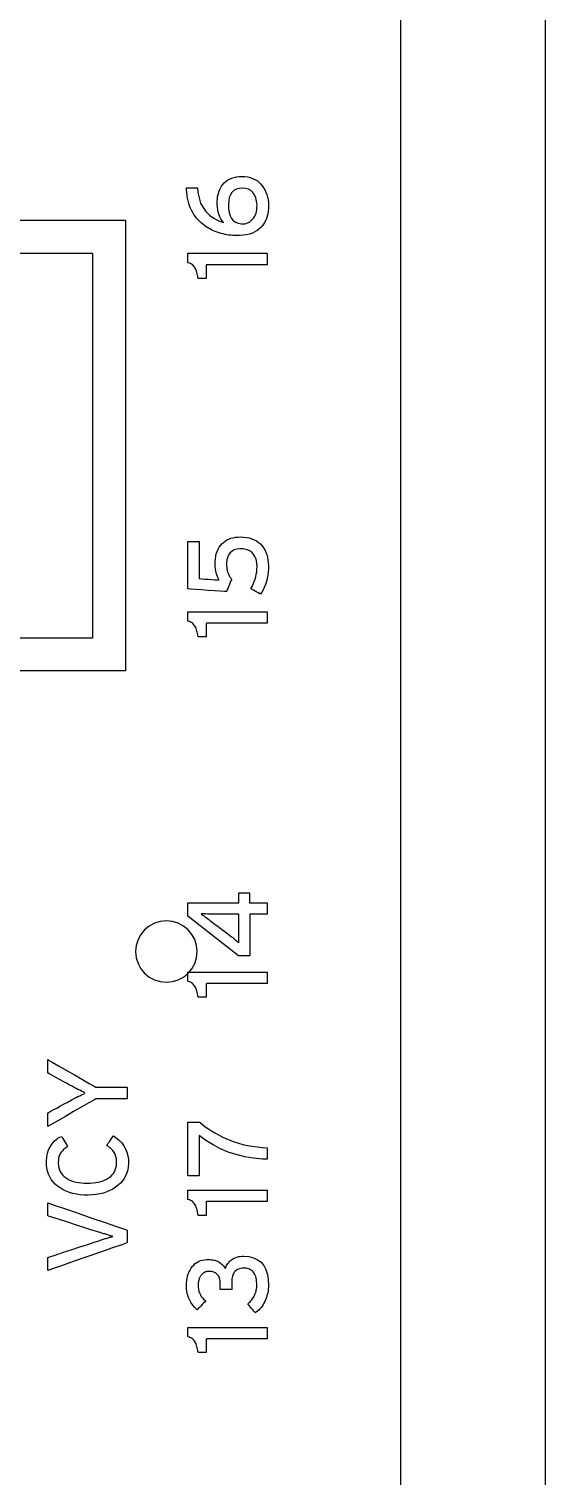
# Model space of a CAD drawing. Extents: x 1 to 47.7, y 0.2 to 35.
# Drawn here: x 37.857 to 38.487, y 9.108 to 10.874 of the extents above; entities that cross this region are included whole.
import ezdxf

# ---------------------------------------------------------------- set-up
doc = ezdxf.new("R2010")
doc.units = 0
doc.header["$MEASUREMENT"] = 0
for name, color, linetype in [('1_1__SCREW_TERMINAL_BLOCK_', 7, 'CONTINUOUS'), ('1_2__CONNECTORIZED_RELAY__', 7, 'CONTINUOUS'), ('7_0_____DWG', 7, 'CONTINUOUS')]:
    doc.layers.add(name, color=color, linetype=linetype)

msp = doc.modelspace()

# ---------------------------------------------------------------- linework, layer by layer
at = {"layer": '1_1__SCREW_TERMINAL_BLOCK_'}
for points in [[(38.117, 10.6936), (38.1206, 10.6934), (38.1239, 10.693), (38.127, 10.6923), (38.13, 10.6913), (38.1327, 10.69), (38.1353, 10.6885), (38.1376, 10.6867), (38.1397, 10.6846), (38.1417, 10.6823), (38.1434, 10.6798), (38.1449, 10.6772), (38.1462, 10.6744), (38.1473, 10.6715), (38.1481, 10.6684), (38.1488, 10.6651), (38.1492, 10.6617), (38.1494, 10.6582), (38.1494, 10.6547), (38.1491, 10.6514), (38.1486, 10.6482), (38.1478, 10.6451), (38.1468, 10.6422), (38.1455, 10.6394), (38.1441, 10.6368), (38.1423, 10.6343), (38.1403, 10.6319), (38.1381, 10.6297), (38.1356, 10.6277), (38.1327, 10.626), (38.1296, 10.6246), (38.1262, 10.6234), (38.1225, 10.6225), (38.1185, 10.6219), (38.1141, 10.6215), (38.1101, 10.6214), (38.1078, 10.6215), (38.1056, 10.6216), (38.1033, 10.6218), (38.101, 10.6221), (38.0986, 10.6225), (38.0963, 10.6229), (38.0939, 10.6235), (38.0915, 10.6241), (38.0891, 10.6248), (38.0867, 10.6255), (38.0844, 10.6264), (38.0821, 10.6274), (38.0798, 10.6285), (38.0776, 10.6296), (38.0754, 10.6309), (38.0732, 10.6322), (38.0711, 10.6337), (38.069, 10.6353), (38.067, 10.637), (38.0651, 10.6389), (38.0633, 10.6408), (38.0615, 10.6429), (38.0599, 10.6451), (38.0583, 10.6474), (38.0568, 10.6498), (38.0554, 10.6523), (38.0541, 10.655), (38.053, 10.6578), (38.052, 10.6608), (38.0511, 10.6639), (38.0504, 10.6671), (38.0499, 10.6705), (38.0495, 10.6741), (38.0492, 10.6778), (38.0492, 10.6798), (38.0501, 10.6798), (38.0518, 10.6798), (38.0539, 10.6798), (38.0562, 10.6798), (38.0585, 10.6798), (38.0606, 10.6798), (38.0621, 10.6798), (38.0628, 10.6798), (38.0632, 10.6742), (38.0645, 10.6674), (38.0665, 10.6612), (38.0694, 10.6556), (38.0729, 10.6507), (38.0773, 10.6463), (38.0824, 10.6426), (38.0883, 10.6395), (38.0943, 10.6374), (38.0927, 10.6395), (38.0912, 10.6418), (38.0899, 10.6443), (38.0889, 10.647), (38.088, 10.6499), (38.0874, 10.653), (38.0869, 10.6563), (38.0867, 10.6598), (38.0867, 10.6632), (38.0869, 10.6662), (38.0872, 10.669), (38.0878, 10.6718), (38.0885, 10.6744), (38.0895, 10.6769), (38.0906, 10.6793), (38.092, 10.6816), (38.0935, 10.6837), (38.0952, 10.6857), (38.0972, 10.6875), (38.0994, 10.6891), (38.1018, 10.6904), (38.1044, 10.6915), (38.1073, 10.6924), (38.1103, 10.6931), (38.1135, 10.6935)], [(38.1173, 10.6794), (38.1134, 10.679), (38.11, 10.678), (38.1071, 10.6764), (38.1047, 10.6742), (38.1029, 10.6713), (38.1015, 10.6679), (38.1007, 10.6638), (38.1004, 10.659), (38.1005, 10.654), (38.1012, 10.6495), (38.1024, 10.6456), (38.104, 10.6424), (38.1062, 10.6398), (38.1089, 10.6379), (38.1121, 10.6366), (38.1159, 10.6359), (38.1185, 10.6358), (38.1203, 10.636), (38.1219, 10.6363), (38.1235, 10.6369), (38.125, 10.6375), (38.1264, 10.6384), (38.1278, 10.6394), (38.1291, 10.6405), (38.1304, 10.6419), (38.1315, 10.6433), (38.1325, 10.645), (38.1334, 10.6467), (38.1341, 10.6487), (38.1346, 10.6507), (38.135, 10.6529), (38.1352, 10.6553), (38.1353, 10.6584), (38.1348, 10.6633), (38.1339, 10.6675), (38.1324, 10.6711), (38.1304, 10.6741), (38.1279, 10.6764), (38.1249, 10.678), (38.1213, 10.6791)], [(38.1478, 10.5858), (38.145, 10.5858), (38.1374, 10.5858), (38.1265, 10.5858), (38.1139, 10.5858), (38.1008, 10.5858), (38.0889, 10.5858), (38.0795, 10.5858), (38.0741, 10.5858), (38.0733, 10.5857), (38.0733, 10.5844), (38.0733, 10.5823), (38.0733, 10.5797), (38.0733, 10.5767), (38.0733, 10.5739), (38.0733, 10.5715), (38.0733, 10.5698), (38.0733, 10.5691), (38.0729, 10.5691), (38.0719, 10.5691), (38.0704, 10.5691), (38.0687, 10.5691), (38.067, 10.5691), (38.0654, 10.5691), (38.0641, 10.5691), (38.0634, 10.5691), (38.0632, 10.57), (38.063, 10.5717), (38.0627, 10.5733), (38.0624, 10.5749), (38.062, 10.5764), (38.0616, 10.5779), (38.0611, 10.5793), (38.0605, 10.5806), (38.0598, 10.5819), (38.0591, 10.5831), (38.0583, 10.5841), (38.0574, 10.5851), (38.0564, 10.586), (38.0553, 10.5867), (38.0541, 10.5874), (38.0528, 10.5879), (38.0514, 10.5883), (38.0507, 10.5886), (38.0507, 10.5894), (38.0507, 10.5909), (38.0507, 10.5927), (38.0507, 10.5947), (38.0507, 10.5967), (38.0507, 10.5983), (38.0507, 10.5995), (38.0507, 10.5999), (38.0544, 10.5999), (38.0643, 10.5999), (38.0784, 10.5999), (38.095, 10.5999), (38.112, 10.5999), (38.1276, 10.5999), (38.1398, 10.5999), (38.1469, 10.5999), (38.1478, 10.5998), (38.1478, 10.5988), (38.1478, 10.597), (38.1478, 10.5947), (38.1478, 10.5922), (38.1478, 10.5898), (38.1478, 10.5878), (38.1478, 10.5864)], [(38.1148, 10.2537), (38.1187, 10.2536), (38.1224, 10.2532), (38.1258, 10.2525), (38.129, 10.2515), (38.1319, 10.2503), (38.1347, 10.2489), (38.1371, 10.2471), (38.1394, 10.2451), (38.1414, 10.2429), (38.1431, 10.2405), (38.1447, 10.2379), (38.146, 10.2351), (38.1471, 10.2322), (38.148, 10.229), (38.1487, 10.2258), (38.1491, 10.2223), (38.1494, 10.2187), (38.1494, 10.2148), (38.1491, 10.2108), (38.1487, 10.2069), (38.1479, 10.2031), (38.1469, 10.1993), (38.1457, 10.1956), (38.1442, 10.192), (38.1425, 10.1884), (38.1405, 10.185), (38.1396, 10.1839), (38.1387, 10.1844), (38.1371, 10.1853), (38.1352, 10.1864), (38.1332, 10.1875), (38.1312, 10.1887), (38.1295, 10.1896), (38.1283, 10.1903), (38.1278, 10.1906), (38.1292, 10.1932), (38.1306, 10.1962), (38.1318, 10.1992), (38.1329, 10.2021), (38.1338, 10.2052), (38.1344, 10.2082), (38.1349, 10.2112), (38.1352, 10.2143), (38.1353, 10.2176), (38.1349, 10.2223), (38.1341, 10.2264), (38.1327, 10.23), (38.1308, 10.233), (38.1285, 10.2354), (38.1256, 10.2373), (38.1222, 10.2385), (38.1184, 10.2392), (38.1142, 10.2393), (38.1106, 10.2388), (38.1075, 10.2379), (38.1048, 10.2364), (38.1026, 10.2345), (38.1008, 10.2321), (38.0995, 10.2293), (38.0986, 10.2259), (38.0982, 10.2221), (38.0981, 10.2196), (38.0982, 10.2183), (38.0983, 10.217), (38.0984, 10.2158), (38.0985, 10.2146), (38.0987, 10.2135), (38.099, 10.2123), (38.0992, 10.2113), (38.0995, 10.2102), (38.0999, 10.2093), (38.1004, 10.2083), (38.1008, 10.2073), (38.1013, 10.2064), (38.1018, 10.2055), (38.1024, 10.2046), (38.103, 10.2037), (38.1036, 10.2029), (38.1042, 10.2021), (38.104, 10.2015), (38.1034, 10.2001), (38.1026, 10.198), (38.1016, 10.1955), (38.1006, 10.193), (38.0996, 10.1906), (38.0988, 10.1886), (38.0983, 10.1874), (38.098, 10.187), (38.0956, 10.1872), (38.0905, 10.1875), (38.0836, 10.188), (38.0757, 10.1885), (38.0677, 10.1891), (38.0604, 10.1896), (38.0546, 10.19), (38.0512, 10.1902), (38.0507, 10.1907), (38.0507, 10.1944), (38.0507, 10.2012), (38.0507, 10.21), (38.0507, 10.2197), (38.0507, 10.2294), (38.0507, 10.238), (38.0507, 10.2445), (38.0507, 10.2479), (38.0509, 10.2481), (38.052, 10.2481), (38.0537, 10.2481), (38.0559, 10.2481), (38.0582, 10.2481), (38.0605, 10.2481), (38.0625, 10.2481), (38.0639, 10.2481), (38.0645, 10.2481), (38.0645, 10.2468), (38.0645, 10.2427), (38.0645, 10.2366), (38.0645, 10.2293), (38.0645, 10.2216), (38.0645, 10.2143), (38.0645, 10.2082), (38.0645, 10.2042), (38.0645, 10.2029), (38.0656, 10.2028), (38.0681, 10.2026), (38.0716, 10.2023), (38.0757, 10.202), (38.0799, 10.2017), (38.0837, 10.2014), (38.0868, 10.2012), (38.0888, 10.201), (38.0888, 10.2016), (38.0878, 10.2035), (38.0869, 10.2055), (38.0862, 10.2076), (38.0855, 10.2098), (38.085, 10.2122), (38.0846, 10.2147), (38.0843, 10.2173), (38.0842, 10.2201), (38.0842, 10.2234), (38.0845, 10.2268), (38.085, 10.2301), (38.0856, 10.2332), (38.0866, 10.236), (38.0877, 10.2387), (38.089, 10.2411), (38.0906, 10.2433), (38.0924, 10.2453), (38.0943, 10.2471), (38.0964, 10.2486), (38.0986, 10.25), (38.101, 10.2511), (38.1035, 10.2521), (38.1061, 10.2528), (38.1089, 10.2533), (38.1118, 10.2536)], [(38.1478, 10.1483), (38.145, 10.1483), (38.1374, 10.1483), (38.1265, 10.1483), (38.1139, 10.1483), (38.1008, 10.1483), (38.0889, 10.1483), (38.0795, 10.1483), (38.0741, 10.1483), (38.0733, 10.1481), (38.0733, 10.1469), (38.0733, 10.1448), (38.0733, 10.1421), (38.0733, 10.1392), (38.0733, 10.1364), (38.0733, 10.1339), (38.0733, 10.1322), (38.0733, 10.1316), (38.0729, 10.1316), (38.0719, 10.1316), (38.0704, 10.1316), (38.0687, 10.1316), (38.067, 10.1316), (38.0654, 10.1316), (38.0641, 10.1316), (38.0634, 10.1316), (38.0632, 10.1325), (38.063, 10.1342), (38.0627, 10.1358), (38.0624, 10.1374), (38.062, 10.1389), (38.0616, 10.1403), (38.0611, 10.1417), (38.0605, 10.1431), (38.0598, 10.1443), (38.0591, 10.1455), (38.0583, 10.1466), (38.0574, 10.1476), (38.0564, 10.1484), (38.0553, 10.1492), (38.0541, 10.1498), (38.0528, 10.1504), (38.0514, 10.1508), (38.0507, 10.1511), (38.0507, 10.1519), (38.0507, 10.1534), (38.0507, 10.1552), (38.0507, 10.1572), (38.0507, 10.1591), (38.0507, 10.1608), (38.0507, 10.162), (38.0507, 10.1624), (38.0544, 10.1624), (38.0643, 10.1624), (38.0784, 10.1624), (38.095, 10.1624), (38.112, 10.1624), (38.1276, 10.1624), (38.1398, 10.1624), (38.1469, 10.1624), (38.1478, 10.1622), (38.1478, 10.1612), (38.1478, 10.1594), (38.1478, 10.1572), (38.1478, 10.1547), (38.1478, 10.1523), (38.1478, 10.1503), (38.1478, 10.1488)], [(38.067, 9.7937), (38.0681, 9.7929), (38.0693, 9.7921), (38.0706, 9.7912), (38.0719, 9.7902), (38.0733, 9.7892), (38.0748, 9.7881), (38.0763, 9.787), (38.0779, 9.7858), (38.0789, 9.785), (38.0807, 9.7836), (38.0839, 9.7812), (38.0878, 9.7783), (38.092, 9.7751), (38.0961, 9.772), (38.0995, 9.7694), (38.1018, 9.7677), (38.1027, 9.767), (38.1042, 9.7658), (38.1057, 9.7647), (38.1071, 9.7636), (38.1084, 9.7625), (38.1096, 9.7615), (38.1108, 9.7605), (38.112, 9.7595), (38.113, 9.7585), (38.1133, 9.7594), (38.1133, 9.761), (38.1133, 9.7627), (38.1133, 9.7644), (38.1133, 9.7662), (38.1133, 9.7681), (38.1132, 9.77), (38.1132, 9.772), (38.1132, 9.7735), (38.1132, 9.7747), (38.1132, 9.777), (38.1132, 9.7802), (38.1132, 9.7836), (38.1132, 9.7871), (38.1132, 9.7901), (38.1132, 9.7923), (38.1132, 9.7933), (38.1124, 9.7933), (38.1097, 9.7933), (38.1056, 9.7933), (38.1008, 9.7933), (38.0958, 9.7933), (38.0911, 9.7933), (38.0874, 9.7933), (38.0852, 9.7933), (38.0838, 9.7934), (38.0814, 9.7934), (38.0791, 9.7934), (38.0769, 9.7935), (38.0747, 9.7935), (38.0727, 9.7936), (38.0707, 9.7936), (38.0688, 9.7937)], [(38.1478, 9.7086), (38.145, 9.7086), (38.1374, 9.7086), (38.1265, 9.7086), (38.1139, 9.7086), (38.1008, 9.7086), (38.0889, 9.7086), (38.0795, 9.7086), (38.0741, 9.7086), (38.0733, 9.7085), (38.0733, 9.7073), (38.0733, 9.7052), (38.0733, 9.7025), (38.0733, 9.6996), (38.0733, 9.6967), (38.0733, 9.6943), (38.0733, 9.6926), (38.0733, 9.6919), (38.0729, 9.6919), (38.0719, 9.6919), (38.0704, 9.6919), (38.0687, 9.6919), (38.067, 9.6919), (38.0654, 9.6919), (38.0641, 9.6919), (38.0634, 9.6919), (38.0632, 9.6928), (38.063, 9.6945), (38.0627, 9.6961), (38.0624, 9.6977), (38.062, 9.6992), (38.0616, 9.7007), (38.0611, 9.7021), (38.0605, 9.7034), (38.0598, 9.7047), (38.0591, 9.7059), (38.0583, 9.7069), (38.0574, 9.7079), (38.0564, 9.7088), (38.0553, 9.7095), (38.0541, 9.7102), (38.0528, 9.7107), (38.0514, 9.7111), (38.0507, 9.7114), (38.0507, 9.7123), (38.0507, 9.7137), (38.0507, 9.7155), (38.0507, 9.7175), (38.0507, 9.7195), (38.0507, 9.7211), (38.0507, 9.7223), (38.0507, 9.7227), (38.0544, 9.7227), (38.0643, 9.7227), (38.0784, 9.7227), (38.095, 9.7227), (38.112, 9.7227), (38.1276, 9.7227), (38.1398, 9.7227), (38.1469, 9.7227), (38.1478, 9.7226), (38.1478, 9.7216), (38.1478, 9.7198), (38.1478, 9.7175), (38.1478, 9.7151), (38.1478, 9.7127), (38.1478, 9.7106), (38.1478, 9.7092)], [(38.119, 9.376), (38.1254, 9.3754), (38.1311, 9.374), (38.136, 9.3717), (38.1402, 9.3685), (38.1435, 9.3645), (38.1461, 9.3596), (38.148, 9.3538), (38.1491, 9.3471), (38.1494, 9.3404), (38.1493, 9.3381), (38.1491, 9.3358), (38.1488, 9.3336), (38.1484, 9.3314), (38.1478, 9.3292), (38.1472, 9.327), (38.1465, 9.3249), (38.1457, 9.3228), (38.1448, 9.3207), (38.1438, 9.3187), (38.1427, 9.3168), (38.1415, 9.315), (38.1402, 9.3133), (38.1388, 9.3117), (38.1374, 9.3102), (38.1358, 9.3088), (38.1342, 9.3075), (38.1332, 9.3069), (38.1326, 9.3075), (38.1316, 9.3088), (38.1301, 9.3104), (38.1286, 9.3122), (38.127, 9.314), (38.1256, 9.3156), (38.1245, 9.3168), (38.1239, 9.3175), (38.1246, 9.3182), (38.1258, 9.3193), (38.1269, 9.3204), (38.1279, 9.3215), (38.1289, 9.3227), (38.1298, 9.3239), (38.1306, 9.3252), (38.1314, 9.3265), (38.1321, 9.3278), (38.1327, 9.3292), (38.1332, 9.3306), (38.1337, 9.332), (38.1341, 9.3334), (38.1344, 9.3348), (38.1347, 9.3363), (38.1349, 9.3377), (38.135, 9.3391), (38.135, 9.3405), (38.135, 9.3428), (38.1348, 9.3452), (38.1346, 9.3473), (38.1342, 9.3493), (38.1337, 9.3511), (38.1331, 9.3528), (38.1324, 9.3543), (38.1316, 9.3556), (38.1307, 9.3568), (38.1297, 9.3577), (38.1286, 9.3586), (38.1275, 9.3593), (38.1262, 9.36), (38.1249, 9.3605), (38.1235, 9.3609), (38.122, 9.3612), (38.1204, 9.3613), (38.1187, 9.3613), (38.1171, 9.3612), (38.1156, 9.361), (38.1141, 9.3607), (38.1128, 9.3603), (38.1115, 9.3597), (38.1104, 9.359), (38.1094, 9.3582), (38.1084, 9.3573), (38.1076, 9.3563), (38.1069, 9.3552), (38.1063, 9.354), (38.1057, 9.3527), (38.1053, 9.3514), (38.1049, 9.3499), (38.1047, 9.3484), (38.1045, 9.3469), (38.1044, 9.3452), (38.1044, 9.3442), (38.1044, 9.3436), (38.1044, 9.3426), (38.1044, 9.3413), (38.1044, 9.3399), (38.1044, 9.3384), (38.1044, 9.3371), (38.1044, 9.3361), (38.1044, 9.3355), (38.1042, 9.3354), (38.1032, 9.3354), (38.1015, 9.3354), (38.0993, 9.3354), (38.097, 9.3354), (38.0946, 9.3354), (38.0926, 9.3354), (38.0911, 9.3354), (38.0903, 9.3354), (38.0903, 9.3356), (38.0903, 9.3363), (38.0903, 9.3374), (38.0903, 9.3388), (38.0903, 9.3402), (38.0903, 9.3416), (38.0903, 9.3429), (38.0903, 9.3437), (38.0903, 9.3441), (38.0902, 9.3454), (38.0901, 9.3468), (38.0898, 9.3481), (38.0895, 9.3493), (38.0891, 9.3505), (38.0885, 9.3515), (38.0879, 9.3525), (38.0871, 9.3534), (38.0862, 9.3542), (38.0854, 9.3549), (38.0844, 9.3555), (38.0835, 9.356), (38.0825, 9.3565), (38.0814, 9.3568), (38.0803, 9.3571), (38.0791, 9.3573), (38.078, 9.3574), (38.0768, 9.3574), (38.0764, 9.3574), (38.0759, 9.3574), (38.0754, 9.3574), (38.0749, 9.3573), (38.0744, 9.3572), (38.0738, 9.3571), (38.0733, 9.357), (38.0728, 9.3569), (38.0722, 9.3567), (38.0717, 9.3565), (38.0712, 9.3562), (38.0707, 9.3559), (38.0702, 9.3556), (38.0697, 9.3553), (38.0693, 9.3549), (38.0688, 9.3545), (38.0684, 9.3541), (38.0679, 9.3536), (38.0674, 9.3531), (38.067, 9.3526), (38.0666, 9.352), (38.0662, 9.3514), (38.0658, 9.3508), (38.0655, 9.3502), (38.0651, 9.3495), (38.0648, 9.3487), (38.0645, 9.348), (38.0643, 9.3471), (38.0641, 9.3463), (38.0639, 9.3453), (38.0638, 9.3444), (38.0636, 9.3433), (38.0636, 9.3423), (38.0635, 9.3412), (38.0635, 9.34), (38.0636, 9.3379), (38.0639, 9.3356), (38.0644, 9.3333), (38.0651, 9.3311), (38.0661, 9.329), (38.0673, 9.3269), (38.0687, 9.325), (38.0704, 9.3231), (38.0723, 9.3213), (38.0723, 9.3208), (38.0714, 9.3199), (38.07, 9.3185), (38.0684, 9.3168), (38.0667, 9.3151), (38.065, 9.3134), (38.0636, 9.312), (38.0626, 9.311), (38.0623, 9.3106), (38.0595, 9.3133), (38.057, 9.3162), (38.0549, 9.3192), (38.0531, 9.3224), (38.0517, 9.3257), (38.0505, 9.3292), (38.0497, 9.3328), (38.0492, 9.3365), (38.0491, 9.3403), (38.0492, 9.3434), (38.0495, 9.3463), (38.05, 9.3491), (38.0506, 9.3517), (38.0514, 9.3543), (38.0524, 9.3567), (38.0535, 9.359), (38.0548, 9.3612), (38.0563, 9.3633), (38.058, 9.3652), (38.0598, 9.3669), (38.0618, 9.3683), (38.0639, 9.3695), (38.0662, 9.3705), (38.0686, 9.3712), (38.0712, 9.3717), (38.0739, 9.372), (38.0763, 9.372), (38.0782, 9.3719), (38.0799, 9.3717), (38.0816, 9.3715), (38.0832, 9.3712), (38.0846, 9.3707), (38.086, 9.3703), (38.0873, 9.3697), (38.0885, 9.3691), (38.0896, 9.3684), (38.0907, 9.3676), (38.0917, 9.3668), (38.0926, 9.3659), (38.0935, 9.365), (38.0944, 9.3641), (38.0952, 9.3631), (38.0959, 9.362), (38.0966, 9.361), (38.0971, 9.3617), (38.0976, 9.3632), (38.0982, 9.3646), (38.0989, 9.3659), (38.0998, 9.3672), (38.1007, 9.3684), (38.1017, 9.3695), (38.1029, 9.3705), (38.1041, 9.3715), (38.1054, 9.3724), (38.1067, 9.3732), (38.1082, 9.3739), (38.1098, 9.3745), (38.1114, 9.375), (38.1132, 9.3754), (38.115, 9.3757), (38.117, 9.3759)], [(38.1478, 9.275), (38.145, 9.275), (38.1374, 9.275), (38.1265, 9.275), (38.1139, 9.275), (38.1008, 9.275), (38.0889, 9.275), (38.0795, 9.275), (38.0741, 9.275), (38.0733, 9.2748), (38.0733, 9.2736), (38.0733, 9.2715), (38.0733, 9.2688), (38.0733, 9.2659), (38.0733, 9.263), (38.0733, 9.2606), (38.0733, 9.2589), (38.0733, 9.2583), (38.0729, 9.2583), (38.0719, 9.2583), (38.0704, 9.2583), (38.0687, 9.2583), (38.067, 9.2583), (38.0654, 9.2583), (38.0641, 9.2583), (38.0634, 9.2583), (38.0632, 9.2591), (38.063, 9.2608), (38.0627, 9.2625), (38.0624, 9.264), (38.062, 9.2655), (38.0616, 9.267), (38.0611, 9.2684), (38.0605, 9.2697), (38.0598, 9.271), (38.0591, 9.2722), (38.0583, 9.2733), (38.0574, 9.2742), (38.0564, 9.2751), (38.0553, 9.2759), (38.0541, 9.2765), (38.0528, 9.277), (38.0514, 9.2775), (38.0507, 9.2778), (38.0507, 9.2786), (38.0507, 9.28), (38.0507, 9.2819), (38.0507, 9.2839), (38.0507, 9.2858), (38.0507, 9.2875), (38.0507, 9.2886), (38.0507, 9.2891), (38.0544, 9.2891), (38.0643, 9.2891), (38.0784, 9.2891), (38.095, 9.2891), (38.112, 9.2891), (38.1276, 9.2891), (38.1398, 9.2891), (38.1469, 9.2891), (38.1478, 9.2889), (38.1478, 9.2879), (38.1478, 9.2861), (38.1478, 9.2839), (38.1478, 9.2814), (38.1478, 9.279), (38.1478, 9.2769), (38.1478, 9.2755)]]:
    msp.add_lwpolyline(points, close=True, dxfattribs=at)
msp.add_lwpolyline([(38.126, 9.807), (38.1478, 9.807), (38.1478, 9.7933), (38.1265, 9.7933), (38.1265, 9.7424), (38.1126, 9.7424), (38.0507, 9.7909), (38.0507, 9.807), (38.1132, 9.807), (38.1132, 9.8195), (38.126, 9.8195), (38.126, 9.807)], dxfattribs=at)
at = {"layer": '1_2__CONNECTORIZED_RELAY__'}
for points in [[(37.9746, 10.6401), (37.9746, 10.0903), (36.8945, 10.0903), (36.8945, 10.6401), (37.9746, 10.6401)], [(37.9346, 10.6002), (37.9346, 10.1302), (37.8345, 10.1302), (37.8345, 10.6002), (37.9346, 10.6002)]]:
    msp.add_lwpolyline(points, dxfattribs=at)
for points in [[(38.0246, 9.7102), (38.0322, 9.711), (38.0392, 9.7131), (38.0456, 9.7166), (38.0511, 9.7212), (38.0557, 9.7267), (38.0592, 9.7331), (38.0614, 9.7401), (38.0621, 9.7477), (38.0614, 9.7553), (38.0592, 9.7623), (38.0557, 9.7687), (38.0511, 9.7742), (38.0456, 9.7788), (38.0392, 9.7822), (38.0322, 9.7844), (38.0246, 9.7852), (38.0171, 9.7844), (38.01, 9.7822), (38.0036, 9.7788), (37.9981, 9.7742), (37.9935, 9.7687), (37.9901, 9.7623), (37.9879, 9.7553), (37.9871, 9.7477), (37.9879, 9.7401), (37.9901, 9.7331), (37.9935, 9.7267), (37.9981, 9.7212), (38.0036, 9.7166), (38.01, 9.7131), (38.0171, 9.711)], [(37.9385, 9.5821), (37.9399, 9.5821), (37.9437, 9.5821), (37.9492, 9.5821), (37.9556, 9.5821), (37.9622, 9.5821), (37.9683, 9.5821), (37.9733, 9.5821), (37.9763, 9.5821), (37.9769, 9.582), (37.9769, 9.5811), (37.9769, 9.5795), (37.9769, 9.5773), (37.9769, 9.5749), (37.9769, 9.5725), (37.9769, 9.5704), (37.9769, 9.5688), (37.9769, 9.568), (37.9761, 9.568), (37.9729, 9.568), (37.9678, 9.568), (37.9616, 9.568), (37.9549, 9.568), (37.9486, 9.568), (37.9432, 9.568), (37.9396, 9.568), (37.9384, 9.568), (37.9359, 9.5665), (37.9298, 9.563), (37.9213, 9.5581), (37.9114, 9.5524), (37.9013, 9.5466), (37.892, 9.5413), (37.8847, 9.5371), (37.8804, 9.5346), (37.8797, 9.5344), (37.8797, 9.5355), (37.8797, 9.5375), (37.8797, 9.5401), (37.8797, 9.5429), (37.8797, 9.5457), (37.8797, 9.5481), (37.8797, 9.5499), (37.8797, 9.5508), (37.8804, 9.5511), (37.8828, 9.5524), (37.8864, 9.5544), (37.8908, 9.5568), (37.8954, 9.5594), (37.8998, 9.5618), (37.9034, 9.5637), (37.9058, 9.565), (37.907, 9.5657), (37.9096, 9.567), (37.912, 9.5683), (37.9144, 9.5695), (37.9167, 9.5707), (37.9189, 9.5718), (37.921, 9.5729), (37.923, 9.5738), (37.9249, 9.5747), (37.9248, 9.5756), (37.9229, 9.5765), (37.921, 9.5774), (37.9189, 9.5784), (37.9167, 9.5795), (37.9144, 9.5807), (37.912, 9.582), (37.9095, 9.5833), (37.9069, 9.5847), (37.9058, 9.5852), (37.9033, 9.5866), (37.8995, 9.5887), (37.8951, 9.5911), (37.8904, 9.5937), (37.8861, 9.5961), (37.8825, 9.598), (37.8802, 9.5993), (37.8797, 9.5996), (37.8797, 9.6005), (37.8797, 9.6023), (37.8797, 9.6048), (37.8797, 9.6076), (37.8797, 9.6104), (37.8797, 9.6128), (37.8797, 9.6147), (37.8797, 9.6158), (37.8806, 9.6153), (37.8852, 9.6127), (37.8928, 9.6083), (37.9022, 9.6029), (37.9123, 9.5971), (37.9221, 9.5915), (37.9305, 9.5867), (37.9363, 9.5833)], [(38.0654, 9.5397), (38.0687, 9.5368), (38.0722, 9.534), (38.0759, 9.5314), (38.0798, 9.5288), (38.0839, 9.5263), (38.0882, 9.5239), (38.0927, 9.5217), (38.0974, 9.5195), (38.1023, 9.5174), (38.1074, 9.5155), (38.1126, 9.5138), (38.1181, 9.5124), (38.1237, 9.5111), (38.1295, 9.5101), (38.1354, 9.5093), (38.1416, 9.5087), (38.1479, 9.5083), (38.1479, 9.5078), (38.1479, 9.5063), (38.1479, 9.5043), (38.1479, 9.5018), (38.1479, 9.4993), (38.1479, 9.4971), (38.1479, 9.4953), (38.1479, 9.4942), (38.1422, 9.4944), (38.131, 9.4955), (38.1203, 9.4974), (38.11, 9.4999), (38.1002, 9.5031), (38.0907, 9.5071), (38.0816, 9.5118), (38.073, 9.5172), (38.0648, 9.5233), (38.0648, 9.5214), (38.0648, 9.5163), (38.0648, 9.5092), (38.0648, 9.5008), (38.0648, 9.4921), (38.0648, 9.4842), (38.0648, 9.478), (38.0648, 9.4744), (38.0647, 9.4739), (38.0636, 9.4739), (38.0618, 9.4739), (38.0596, 9.4739), (38.0571, 9.4739), (38.0547, 9.4739), (38.0527, 9.4739), (38.0512, 9.4739), (38.0507, 9.4739), (38.0507, 9.4764), (38.0507, 9.4831), (38.0507, 9.4927), (38.0507, 9.5039), (38.0507, 9.5154), (38.0507, 9.526), (38.0507, 9.5343), (38.0507, 9.539), (38.0508, 9.5397), (38.0519, 9.5397), (38.0538, 9.5397), (38.0561, 9.5397), (38.0587, 9.5397), (38.0612, 9.5397), (38.0633, 9.5397), (38.0648, 9.5397)], [(37.9599, 9.5227), (37.9638, 9.5201), (37.9673, 9.5173), (37.9703, 9.5141), (37.9728, 9.5107), (37.9749, 9.5069), (37.9765, 9.5029), (37.9776, 9.4985), (37.9783, 9.4939), (37.9784, 9.4892), (37.9781, 9.4851), (37.9774, 9.4812), (37.9763, 9.4776), (37.9749, 9.4742), (37.9731, 9.4709), (37.971, 9.4679), (37.9685, 9.4651), (37.9657, 9.4625), (37.9626, 9.4601), (37.9593, 9.4579), (37.9557, 9.456), (37.9519, 9.4544), (37.9478, 9.453), (37.9436, 9.452), (37.939, 9.4512), (37.9343, 9.4507), (37.9293, 9.4505), (37.9242, 9.4506), (37.9194, 9.451), (37.9147, 9.4516), (37.9103, 9.4526), (37.9062, 9.4538), (37.9022, 9.4553), (37.8985, 9.4571), (37.8951, 9.4592), (37.8918, 9.4615), (37.8889, 9.464), (37.8863, 9.4668), (37.8841, 9.4697), (37.8822, 9.4728), (37.8807, 9.4762), (37.8796, 9.4797), (37.8787, 9.4835), (37.8783, 9.4875), (37.8782, 9.492), (37.8786, 9.4969), (37.8795, 9.5015), (37.8809, 9.5057), (37.8827, 9.5095), (37.885, 9.513), (37.8877, 9.5162), (37.891, 9.519), (37.8947, 9.5214), (37.8964, 9.5221), (37.897, 9.5212), (37.898, 9.5196), (37.8993, 9.5177), (37.9006, 9.5155), (37.902, 9.5135), (37.9031, 9.5117), (37.904, 9.5104), (37.9043, 9.5098), (37.9032, 9.5091), (37.9019, 9.5083), (37.9007, 9.5074), (37.8996, 9.5065), (37.8986, 9.5056), (37.8977, 9.5047), (37.8968, 9.5038), (37.8961, 9.5028), (37.8954, 9.5018), (37.8948, 9.5007), (37.8942, 9.4996), (37.8938, 9.4983), (37.8934, 9.4971), (37.8931, 9.4957), (37.8929, 9.4943), (37.8928, 9.4928), (37.8927, 9.4912), (37.8927, 9.4891), (37.8929, 9.4865), (37.8934, 9.4839), (37.8941, 9.4815), (37.8951, 9.4793), (37.8963, 9.4773), (37.8978, 9.4754), (37.8995, 9.4736), (37.9014, 9.472), (37.9036, 9.4706), (37.906, 9.4693), (37.9086, 9.4681), (37.9113, 9.4672), (37.9143, 9.4664), (37.9175, 9.4658), (37.9208, 9.4653), (37.9243, 9.4651), (37.928, 9.465), (37.9317, 9.465), (37.9352, 9.4653), (37.9385, 9.4657), (37.9417, 9.4663), (37.9446, 9.4671), (37.9474, 9.468), (37.95, 9.4691), (37.9524, 9.4704), (37.9546, 9.4718), (37.9567, 9.4734), (37.9585, 9.4751), (37.96, 9.477), (37.9613, 9.479), (37.9623, 9.4812), (37.9631, 9.4836), (37.9636, 9.4861), (37.9639, 9.4888), (37.9639, 9.4918), (37.9636, 9.4948), (37.963, 9.4976), (37.962, 9.5003), (37.9608, 9.5027), (37.9592, 9.505), (37.9573, 9.5071), (37.9551, 9.5089), (37.9525, 9.5106), (37.9519, 9.5112), (37.9526, 9.5122), (37.9537, 9.5137), (37.955, 9.5156), (37.9563, 9.5176), (37.9577, 9.5195), (37.9588, 9.5211), (37.9596, 9.5223)], [(38.1479, 9.4425), (38.145, 9.4425), (38.1374, 9.4425), (38.1266, 9.4425), (38.1139, 9.4425), (38.1008, 9.4425), (38.0889, 9.4425), (38.0795, 9.4425), (38.0741, 9.4425), (38.0733, 9.4423), (38.0733, 9.4411), (38.0733, 9.439), (38.0733, 9.4363), (38.0733, 9.4334), (38.0733, 9.4306), (38.0733, 9.4281), (38.0733, 9.4264), (38.0733, 9.4258), (38.073, 9.4258), (38.0719, 9.4258), (38.0705, 9.4258), (38.0688, 9.4258), (38.067, 9.4258), (38.0654, 9.4258), (38.0641, 9.4258), (38.0634, 9.4258), (38.0632, 9.4267), (38.063, 9.4283), (38.0628, 9.43), (38.0624, 9.4315), (38.0621, 9.4331), (38.0616, 9.4345), (38.0611, 9.4359), (38.0605, 9.4373), (38.0598, 9.4385), (38.0591, 9.4397), (38.0583, 9.4408), (38.0574, 9.4418), (38.0564, 9.4426), (38.0553, 9.4434), (38.0541, 9.444), (38.0528, 9.4446), (38.0514, 9.445), (38.0507, 9.4453), (38.0507, 9.4461), (38.0507, 9.4475), (38.0507, 9.4494), (38.0507, 9.4514), (38.0507, 9.4533), (38.0507, 9.455), (38.0507, 9.4561), (38.0507, 9.4566), (38.0544, 9.4566), (38.0643, 9.4566), (38.0785, 9.4566), (38.095, 9.4566), (38.112, 9.4566), (38.1276, 9.4566), (38.1399, 9.4566), (38.1469, 9.4566), (38.1479, 9.4564), (38.1479, 9.4554), (38.1479, 9.4536), (38.1479, 9.4514), (38.1479, 9.4489), (38.1479, 9.4465), (38.1479, 9.4445), (38.1479, 9.443)], [(37.9769, 9.4077), (37.9769, 9.4071), (37.9769, 9.4056), (37.9769, 9.4034), (37.9769, 9.4008), (37.9769, 9.3981), (37.9769, 9.3957), (37.9769, 9.3937), (37.9769, 9.3925), (37.9764, 9.3921), (37.9704, 9.39), (37.959, 9.3861), (37.9441, 9.3809), (37.9275, 9.3751), (37.911, 9.3694), (37.8964, 9.3643), (37.8854, 9.3605), (37.88, 9.3586), (37.8797, 9.3588), (37.8797, 9.3601), (37.8797, 9.3622), (37.8797, 9.3648), (37.8797, 9.3675), (37.8797, 9.3702), (37.8797, 9.3724), (37.8797, 9.3739), (37.8797, 9.3744), (37.8824, 9.3752), (37.8888, 9.3773), (37.8978, 9.3803), (37.9082, 9.3837), (37.9189, 9.3872), (37.9287, 9.3904), (37.9364, 9.3929), (37.941, 9.3944), (37.9421, 9.3948), (37.9432, 9.3951), (37.9442, 9.3955), (37.9453, 9.3959), (37.9464, 9.3962), (37.9475, 9.3966), (37.9487, 9.397), (37.9498, 9.3974), (37.951, 9.3977), (37.9522, 9.3981), (37.9534, 9.3984), (37.9544, 9.3987), (37.9555, 9.399), (37.9564, 9.3993), (37.9573, 9.3995), (37.9581, 9.3997), (37.9589, 9.3999), (37.9593, 9.4001), (37.9586, 9.4003), (37.9578, 9.4005), (37.957, 9.4007), (37.9561, 9.401), (37.9551, 9.4013), (37.9541, 9.4016), (37.953, 9.4019), (37.9518, 9.4023), (37.9506, 9.4027), (37.9494, 9.4031), (37.9482, 9.4034), (37.947, 9.4037), (37.9459, 9.4041), (37.9448, 9.4044), (37.9437, 9.4047), (37.9427, 9.4051), (37.9416, 9.4054), (37.9396, 9.406), (37.9338, 9.4079), (37.9252, 9.4107), (37.915, 9.414), (37.9043, 9.4175), (37.8943, 9.4207), (37.8861, 9.4233), (37.8809, 9.425), (37.8797, 9.4255), (37.8797, 9.4263), (37.8797, 9.4281), (37.8797, 9.4304), (37.8797, 9.4331), (37.8797, 9.4358), (37.8797, 9.4382), (37.8797, 9.44), (37.8797, 9.4409), (37.8812, 9.4405), (37.8889, 9.4379), (37.9013, 9.4336), (37.9169, 9.4283), (37.9337, 9.4225), (37.9499, 9.4169), (37.9637, 9.4122), (37.9733, 9.4089)]]:
    msp.add_lwpolyline(points, close=True, dxfattribs=at)
at = {"layer": '7_0_____DWG'}
for points in [[(38.3105, 10.9153), (38.3105, 10.756), (38.3105, 10.5955), (38.3105, 10.4339), (38.3105, 10.2713), (38.3105, 10.1079), (38.3105, 9.9437), (38.3105, 9.6135), (38.3105, 9.2814), (38.3105, 8.9483), (38.3105, 8.2824), (38.3105, 7.9512)], [(38.4871, 10.8852), (38.4871, 10.4848), (38.4871, 10.0852), (38.4871, 9.6871), (38.4871, 9.4889), (38.4871, 9.2914), (38.4871, 9.0946), (38.4871, 8.8988), (38.4871, 8.7039), (38.4871, 8.5101), (38.4871, 8.3175), (38.4871, 8.1261)]]:
    msp.add_lwpolyline(points, dxfattribs=at)

doc.saveas('drawing.dxf')
